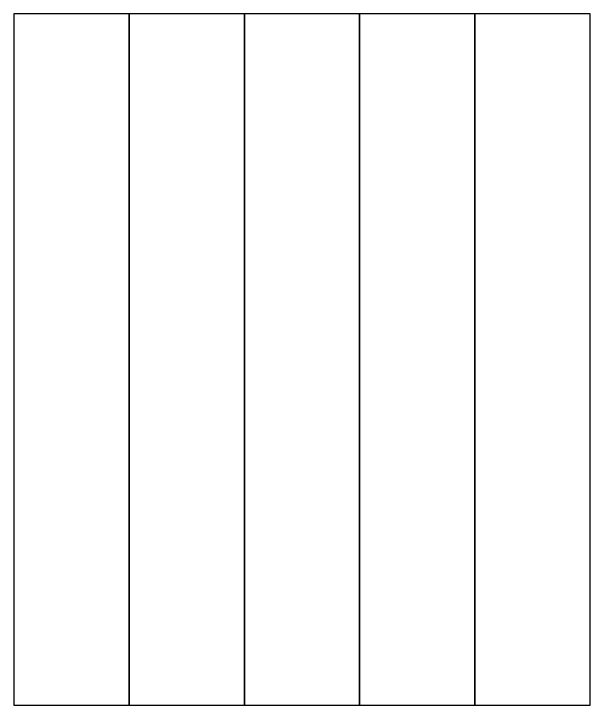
# Model space of a CAD drawing. Header units: millimetres. Extents: x -244126 to 368105, y -173968 to 259060.
# Drawn here: x -8142.8 to -7892.8, y 12133 to 12433 of the extents above; entities that cross this region are included whole.
import ezdxf
from ezdxf.enums import TextEntityAlignment as Align

# ---------------------------------------------------------------- set-up
doc = ezdxf.new("R2010")
doc.units = ezdxf.units.MM
doc.header["$MEASUREMENT"] = 0
doc.layers.add('000 - WIPEOUT', color=250, linetype='Continuous')
doc.layers.add('A04_TUBE SERIES', color=7, linetype='Continuous')
doc.styles.add('TA', font='Cordia New.ttf', dxfattribs={"height": 4.5})

# ---------------------------------------------------------------- blocks, each defined once
blk = doc.blocks.new('*U3052')
blk.add_point((0, 0))
at = {"layer": 'A04_TUBE SERIES', "color": 0, "style": 'TA', "flags": 1}
for tag, p in [('ITEM_VALUE', (10, -352.5)), ('PRODUCT_NAME_VALUE', (60, -352.5)), ('ITEM_NUMBER_VALUE', (120, -352.5)), ('PRODUCT_CODE_VALUE', (160, -352.5)), ('SELLING_PRICE_VALUE', (200, -352.5)), ('UNIT_VALUE', (230, -352.5)), ('TYPE_OF_COLOR_VALUE', (255, -352.5)), ('SECTION_VALUE', (285, -352.5))]:
    blk.add_attdef(tag, text='', height=1.8, dxfattribs=at).set_placement(p, align=Align.MIDDLE_CENTER)
at = {"color": 0, "linetype": 'ByBlock'}
blk.add_wipeout([(-125, -150), (-75, -150), (-75, 150), (-125, 150)], dxfattribs=at).dxf.layer = '000 - WIPEOUT'
at = {"layer": 'A04_TUBE SERIES', "color": 0, "linetype": 'ByBlock'}
blk.add_lwpolyline([(-125, -150), (-75, -150), (-75, 150), (-125, 150)], close=True, dxfattribs=at)
at = {"color": 0, "linetype": 'ByBlock'}
blk.add_wipeout([(-75, -150), (-25, -150), (-25, 150), (-75, 150)], dxfattribs=at).dxf.layer = '000 - WIPEOUT'
at = {"layer": 'A04_TUBE SERIES', "color": 0, "linetype": 'ByBlock'}
blk.add_lwpolyline([(-75, -150), (-25, -150), (-25, 150), (-75, 150)], close=True, dxfattribs=at)
at = {"color": 0, "linetype": 'ByBlock'}
blk.add_wipeout([(-25, -150), (25, -150), (25, 150), (-25, 150)], dxfattribs=at).dxf.layer = '000 - WIPEOUT'
at = {"layer": 'A04_TUBE SERIES', "color": 0, "linetype": 'ByBlock'}
blk.add_lwpolyline([(-25, -150), (25, -150), (25, 150), (-25, 150)], close=True, dxfattribs=at)
at = {"color": 0, "linetype": 'ByBlock'}
blk.add_wipeout([(25, -150), (75, -150), (75, 150), (25, 150)], dxfattribs=at).dxf.layer = '000 - WIPEOUT'
at = {"layer": 'A04_TUBE SERIES', "color": 0, "linetype": 'ByBlock'}
blk.add_lwpolyline([(25, -150), (75, -150), (75, 150), (25, 150)], close=True, dxfattribs=at)
at = {"color": 0, "linetype": 'ByBlock'}
blk.add_wipeout([(75, -150), (125, -150), (125, 150), (75, 150)], dxfattribs=at).dxf.layer = '000 - WIPEOUT'
at = {"layer": 'A04_TUBE SERIES', "color": 0, "linetype": 'ByBlock'}
blk.add_lwpolyline([(75, -150), (125, -150), (125, 150), (75, 150)], close=True, dxfattribs=at)

msp = doc.modelspace()

# ---------------------------------------------------------------- block references
at = {"color": 3, "linetype": 'Continuous'}
msp.add_blockref('*U3052', (-8017.83493, 12283.03481), dxfattribs=at)

doc.saveas('drawing.dxf')
